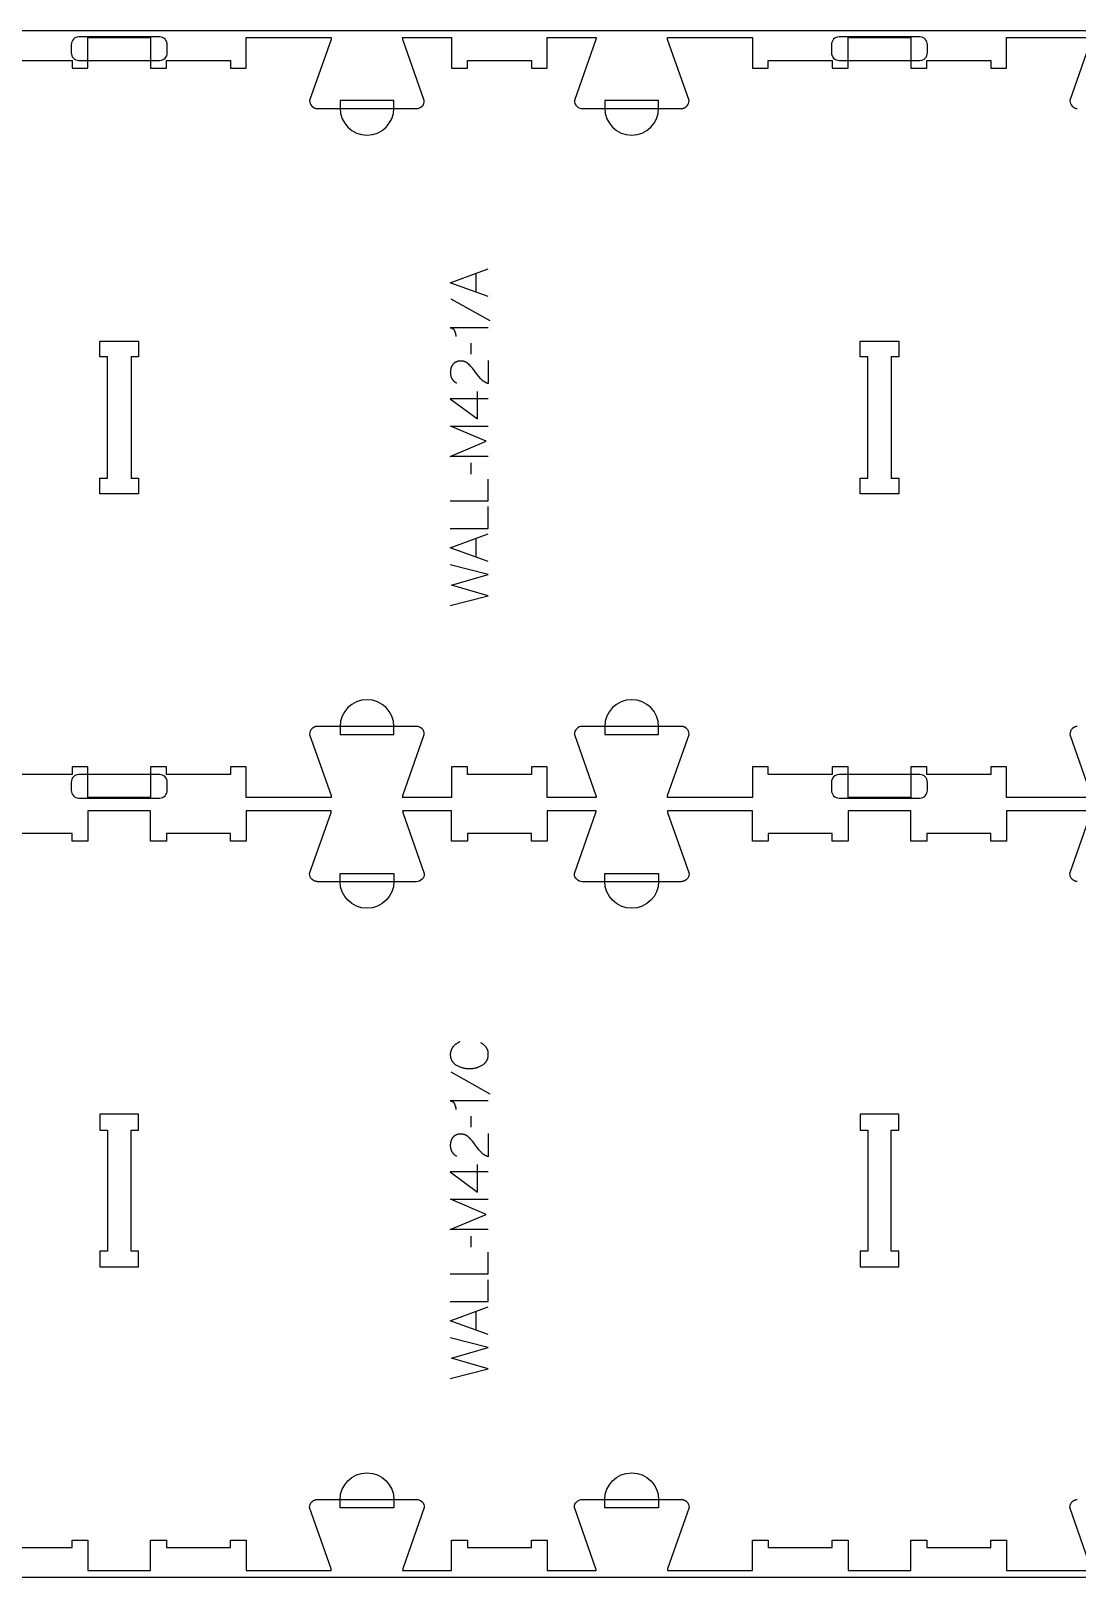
# Model space of a CAD drawing. Extents: x -20252 to -17068, y -27186 to -19593.
# Drawn here: x -18720 to -17894, y -21517 to -20297 of the extents above; entities that cross this region are included whole.
import ezdxf

# ---------------------------------------------------------------- set-up
doc = ezdxf.new("R2010")
doc.units = 0
for name, color, linetype in [('0_SHEET_SPRUCEPLY_2440X122', 1, 'CONTINUOUS'), ('1_ANYTOOL_1MMDEEP_LABELS_S', 2, 'CONTINUOUS'), ('3_ANYTOOL_CUTTHROUGH_INSID', 4, 'CONTINUOUS'), ('4_ANYTOOL_CUTTHROUGH_OUTSI', 5, 'CONTINUOUS'), ('5_ANYTOOL_HALF_MILL_9MM_IN', 3, 'CONTINUOUS')]:
    doc.layers.add(name, color=color, linetype=linetype)

msp = doc.modelspace()

# ---------------------------------------------------------------- linework, layer by layer
at = {"layer": '0_SHEET_SPRUCEPLY_2440X122'}
msp.add_lwpolyline([(-19879.9, -20296.7), (-19879.9, -21516.7), (-17439.9, -21516.7), (-17439.9, -20296.7)], close=True, dxfattribs=at)
at = {"layer": '1_ANYTOOL_1MMDEEP_LABELS_S'}
for points in [[(-18358.6, -20506.4), (-18388.6, -20495.6), (-18358.6, -20484.5)], [(-18368.1, -20503), (-18368.1, -20488.1)], [(-18388.1, -20508.2), (-18357.3, -20525.3)], [(-18358.6, -20530.9), (-18388.6, -20530.9), (-18388.4, -20530.9), (-18388.3, -20530.9), (-18388.2, -20530.9), (-18388, -20531), (-18387.9, -20531), (-18387.7, -20531.1), (-18387.6, -20531.1), (-18387.5, -20531.1), (-18387.3, -20531.2), (-18387.2, -20531.3), (-18387.2, -20531.3), (-18387.1, -20531.3), (-18387, -20531.3), (-18387, -20531.4), (-18386.9, -20531.4), (-18386.9, -20531.4), (-18386.8, -20531.5), (-18386.7, -20531.5), (-18386.7, -20531.6), (-18386.6, -20531.6), (-18386.6, -20531.6), (-18386.5, -20531.7), (-18386.5, -20531.7), (-18386.4, -20531.8), (-18386.4, -20531.8), (-18386.3, -20531.8), (-18386.3, -20531.9), (-18386.2, -20531.9), (-18386.2, -20532), (-18386.1, -20532), (-18386.1, -20532.1), (-18386, -20532.1), (-18385.9, -20532.2), (-18385.8, -20532.3), (-18385.8, -20532.5), (-18385.7, -20532.6), (-18385.6, -20532.7), (-18385.5, -20532.8), (-18385.5, -20532.9), (-18385.4, -20533.1), (-18385.3, -20533.2), (-18385.3, -20533.3), (-18385.2, -20533.5), (-18385.1, -20533.8), (-18385, -20534.1), (-18384.9, -20534.3), (-18384.8, -20534.6), (-18384.7, -20534.9), (-18384.6, -20535.2), (-18384.5, -20535.5), (-18384.5, -20535.7), (-18384.4, -20536), (-18384.4, -20536.3), (-18384.3, -20536.5), (-18384.3, -20536.8), (-18384.3, -20537.1), (-18384.2, -20537.3), (-18384.2, -20537.6), (-18384.2, -20537.9)], [(-18372.4, -20543), (-18372.4, -20551.8)], [(-18358.6, -20556.7), (-18358.6, -20575), (-18359.1, -20574.9), (-18359.3, -20574.8), (-18359.5, -20574.7), (-18359.8, -20574.6), (-18360, -20574.5), (-18360.2, -20574.4), (-18360.4, -20574.3), (-18360.6, -20574.2), (-18360.8, -20574.1), (-18361, -20574), (-18361.2, -20573.9), (-18361.4, -20573.8), (-18361.6, -20573.7), (-18361.8, -20573.6), (-18362, -20573.4), (-18362.2, -20573.3), (-18362.4, -20573.2), (-18362.6, -20573), (-18362.8, -20572.9), (-18363, -20572.8), (-18363.1, -20572.6), (-18363.3, -20572.5), (-18363.5, -20572.3), (-18363.7, -20572.2), (-18363.8, -20572), (-18364, -20571.8), (-18364.2, -20571.7), (-18364.3, -20571.5), (-18364.5, -20571.3), (-18364.8, -20571), (-18366, -20569.5), (-18367.2, -20568), (-18368.4, -20566.5), (-18369.5, -20565), (-18370, -20564.2), (-18370.6, -20563.5), (-18371.2, -20562.8), (-18371.8, -20562.1), (-18372.4, -20561.4), (-18373, -20560.8), (-18373.6, -20560.1), (-18374.2, -20559.5), (-18374.4, -20559.4), (-18374.5, -20559.3), (-18374.7, -20559.1), (-18374.8, -20559), (-18375, -20558.9), (-18375.2, -20558.7), (-18375.3, -20558.6), (-18375.5, -20558.5), (-18375.7, -20558.4), (-18375.9, -20558.3), (-18376, -20558.2), (-18376.2, -20558.1), (-18376.4, -20558), (-18376.6, -20557.9), (-18376.8, -20557.9), (-18377, -20557.8), (-18377.2, -20557.7), (-18377.4, -20557.6), (-18377.6, -20557.6), (-18377.8, -20557.5), (-18378, -20557.5), (-18378.2, -20557.4), (-18378.4, -20557.4), (-18378.6, -20557.3), (-18378.8, -20557.3), (-18379, -20557.3), (-18379.2, -20557.2), (-18379.4, -20557.2), (-18379.7, -20557.2), (-18379.9, -20557.2), (-18380.1, -20557.2), (-18380.3, -20557.2), (-18380.6, -20557.2), (-18380.8, -20557.2), (-18381.1, -20557.2), (-18381.3, -20557.2), (-18381.5, -20557.2), (-18381.8, -20557.3), (-18382, -20557.3), (-18382.2, -20557.3), (-18382.4, -20557.4), (-18382.7, -20557.4), (-18382.9, -20557.5), (-18383.1, -20557.5), (-18383.3, -20557.6), (-18383.5, -20557.7), (-18383.7, -20557.7), (-18383.9, -20557.8), (-18384.1, -20557.9), (-18384.2, -20558), (-18384.4, -20558.1), (-18384.6, -20558.2), (-18384.8, -20558.3), (-18385, -20558.4), (-18385.1, -20558.5), (-18385.3, -20558.6), (-18385.4, -20558.7), (-18385.6, -20558.9), (-18385.8, -20559), (-18385.9, -20559.1), (-18386, -20559.3), (-18386.2, -20559.4), (-18386.3, -20559.6), (-18386.5, -20559.7), (-18386.6, -20559.9), (-18386.7, -20560), (-18386.8, -20560.2), (-18386.9, -20560.4), (-18387.1, -20560.5), (-18387.2, -20560.7), (-18387.3, -20560.9), (-18387.4, -20561.1), (-18387.5, -20561.2), (-18387.6, -20561.4), (-18387.7, -20561.6), (-18387.7, -20561.8), (-18387.8, -20562), (-18387.9, -20562.2), (-18388, -20562.4), (-18388, -20562.6), (-18388.1, -20562.8), (-18388.2, -20563), (-18388.2, -20563.2), (-18388.3, -20563.4), (-18388.3, -20563.6), (-18388.3, -20563.8), (-18388.4, -20564), (-18388.4, -20564.3), (-18388.5, -20564.5), (-18388.5, -20564.7), (-18388.5, -20564.9), (-18388.5, -20565.2), (-18388.5, -20565.4), (-18388.5, -20565.6), (-18388.6, -20566.1), (-18388.5, -20566.5), (-18388.5, -20566.8), (-18388.5, -20567.2), (-18388.5, -20567.5), (-18388.4, -20567.9), (-18388.4, -20568.2), (-18388.3, -20568.5), (-18388.2, -20568.8), (-18388.2, -20569.2), (-18388.1, -20569.3), (-18388.1, -20569.5), (-18388, -20569.6), (-18388, -20569.8), (-18387.9, -20569.9), (-18387.8, -20570.1), (-18387.8, -20570.2), (-18387.7, -20570.4), (-18387.6, -20570.5), (-18387.6, -20570.6), (-18387.5, -20570.8), (-18387.4, -20570.9), (-18387.4, -20571), (-18387.3, -20571.2), (-18387.2, -20571.3), (-18387.1, -20571.4), (-18387, -20571.6), (-18386.9, -20571.7), (-18386.9, -20571.8), (-18386.8, -20571.9), (-18386.7, -20572.1), (-18386.6, -20572.2), (-18386.5, -20572.3), (-18386.4, -20572.4), (-18386.3, -20572.5), (-18386.1, -20572.7), (-18386, -20572.8), (-18385.9, -20572.9), (-18385.8, -20573), (-18385.7, -20573.1), (-18385.6, -20573.2), (-18385.4, -20573.3), (-18385.2, -20573.5), (-18384.9, -20573.7), (-18384.7, -20573.9), (-18384.4, -20574.1), (-18384.1, -20574.3), (-18383.8, -20574.4), (-18383.5, -20574.6)], [(-18367.2, -20602.9), (-18367.2, -20581.1)], [(-18358.6, -20586.9), (-18388.6, -20586.9), (-18367.2, -20602.9)], [(-18358.6, -20632.5), (-18388.6, -20632.5), (-18360.2, -20620.5), (-18388.4, -20608.5), (-18358.6, -20608.5)], [(-18372.4, -20637.6), (-18372.4, -20646.4)], [(-18388.6, -20667.4), (-18358.6, -20667.4), (-18358.6, -20650.3)], [(-18388.6, -20689.2), (-18358.6, -20689.2), (-18358.6, -20672.1)], [(-18358.6, -20715.4), (-18388.6, -20704.5), (-18358.6, -20693.5)], [(-18368.1, -20711.9), (-18368.1, -20697)], [(-18388.6, -20750.1), (-18358.6, -20742.4), (-18387.7, -20734), (-18358.6, -20725.5), (-18388.6, -20718)], [(-18381.1, -21094.5), (-18381.5, -21094.7), (-18381.9, -21094.9), (-18382.3, -21095), (-18382.6, -21095.2), (-18383, -21095.4), (-18383.4, -21095.6), (-18383.7, -21095.9), (-18384, -21096.1), (-18384.4, -21096.3), (-18384.7, -21096.6), (-18385, -21096.8), (-18385.3, -21097.1), (-18385.6, -21097.4), (-18385.9, -21097.7), (-18386.2, -21098), (-18386.5, -21098.3), (-18386.6, -21098.4), (-18386.7, -21098.6), (-18386.8, -21098.8), (-18387, -21098.9), (-18387.1, -21099.1), (-18387.2, -21099.3), (-18387.3, -21099.4), (-18387.4, -21099.6), (-18387.5, -21099.8), (-18387.6, -21099.9), (-18387.7, -21100.1), (-18387.7, -21100.3), (-18387.8, -21100.5), (-18387.9, -21100.7), (-18388, -21100.9), (-18388, -21101.1), (-18388.1, -21101.2), (-18388.2, -21101.4), (-18388.2, -21101.6), (-18388.3, -21101.8), (-18388.3, -21102), (-18388.4, -21102.2), (-18388.4, -21102.4), (-18388.4, -21102.6), (-18388.5, -21102.9), (-18388.5, -21103.1), (-18388.5, -21103.3), (-18388.5, -21103.5), (-18388.6, -21103.7), (-18388.6, -21103.9), (-18388.6, -21104.2), (-18388.6, -21104.4), (-18388.6, -21104.7), (-18388.6, -21105.1), (-18388.5, -21105.4), (-18388.5, -21105.7), (-18388.5, -21106), (-18388.4, -21106.4), (-18388.4, -21106.7), (-18388.3, -21107), (-18388.2, -21107.3), (-18388.1, -21107.6), (-18388, -21107.9), (-18387.9, -21108.1), (-18387.8, -21108.4), (-18387.7, -21108.6), (-18387.7, -21108.7), (-18387.6, -21108.8), (-18387.5, -21109), (-18387.5, -21109.1), (-18387.4, -21109.2), (-18387.3, -21109.4), (-18387.3, -21109.5), (-18387.2, -21109.6), (-18387.1, -21109.7), (-18387, -21109.9), (-18386.9, -21110), (-18386.8, -21110.1), (-18386.7, -21110.2), (-18386.6, -21110.5), (-18386.4, -21110.7), (-18386.2, -21110.9), (-18385.9, -21111.1), (-18385.7, -21111.4), (-18385.5, -21111.6), (-18385.2, -21111.8), (-18385, -21112), (-18384.7, -21112.2), (-18384.5, -21112.4), (-18384.2, -21112.5), (-18383.9, -21112.7), (-18383.3, -21113.1), (-18382.7, -21113.4), (-18382.1, -21113.7), (-18381.5, -21113.9), (-18380.9, -21114.2), (-18380.2, -21114.4), (-18379.6, -21114.6), (-18379, -21114.8), (-18378.3, -21115), (-18377.7, -21115.1), (-18377, -21115.2), (-18376.3, -21115.3), (-18375.6, -21115.4), (-18375, -21115.5), (-18374.3, -21115.5), (-18373.6, -21115.5), (-18372.9, -21115.5), (-18372.2, -21115.5), (-18371.5, -21115.4), (-18370.8, -21115.3), (-18370.2, -21115.2), (-18369.5, -21115.1), (-18368.8, -21115), (-18368.5, -21114.9), (-18368.2, -21114.8), (-18367.9, -21114.7), (-18367.6, -21114.6), (-18367.2, -21114.5), (-18366.9, -21114.4), (-18366.6, -21114.3), (-18366.3, -21114.2), (-18365.7, -21113.9), (-18365.1, -21113.6), (-18364.5, -21113.3), (-18363.9, -21113), (-18363.3, -21112.7), (-18363, -21112.5), (-18362.7, -21112.3), (-18362.4, -21112.1), (-18362.2, -21111.9), (-18361.9, -21111.7), (-18361.7, -21111.5), (-18361.4, -21111.3), (-18361.2, -21111.1), (-18361, -21110.8), (-18360.8, -21110.6), (-18360.6, -21110.4), (-18360.5, -21110.2), (-18360.4, -21110.1), (-18360.3, -21110), (-18360.2, -21109.9), (-18360.1, -21109.7), (-18360.1, -21109.6), (-18360, -21109.5), (-18359.9, -21109.4), (-18359.8, -21109.2), (-18359.7, -21109.1), (-18359.7, -21109), (-18359.6, -21108.8), (-18359.5, -21108.5), (-18359.4, -21108.3), (-18359.2, -21108), (-18359.1, -21107.7), (-18359, -21107.4), (-18358.9, -21107.1), (-18358.9, -21106.7), (-18358.8, -21106.4), (-18358.7, -21106.1), (-18358.7, -21105.8), (-18358.6, -21105.4), (-18358.6, -21105.1), (-18358.6, -21104.7), (-18358.6, -21104.4), (-18358.6, -21104), (-18358.6, -21103.7), (-18358.6, -21103.3), (-18358.6, -21103.1), (-18358.6, -21102.9), (-18358.7, -21102.7), (-18358.7, -21102.6), (-18358.7, -21102.4), (-18358.7, -21102.2), (-18358.8, -21102), (-18358.8, -21101.9), (-18358.8, -21101.7), (-18358.9, -21101.5), (-18358.9, -21101.4), (-18359, -21101.2), (-18359, -21101), (-18359.1, -21100.9), (-18359.2, -21100.7), (-18359.2, -21100.5), (-18359.3, -21100.4), (-18359.3, -21100.2), (-18359.4, -21100.1), (-18359.5, -21099.9), (-18359.6, -21099.8), (-18359.7, -21099.6), (-18359.7, -21099.5), (-18359.8, -21099.4), (-18359.9, -21099.2), (-18360, -21099.1), (-18360.1, -21098.9), (-18360.2, -21098.8), (-18360.4, -21098.5), (-18360.6, -21098.3), (-18360.8, -21098), (-18361.1, -21097.8), (-18361.3, -21097.5), (-18361.6, -21097.3), (-18361.8, -21097.1), (-18362.1, -21096.8), (-18362.3, -21096.6), (-18362.6, -21096.4), (-18362.9, -21096.2), (-18363.2, -21096), (-18363.5, -21095.8), (-18363.8, -21095.6), (-18364.1, -21095.4), (-18364.4, -21095.2)], [(-18388.1, -21118.1), (-18357.3, -21135.3)], [(-18358.6, -21140.9), (-18388.6, -21140.9), (-18388.5, -21140.9), (-18388.3, -21140.9), (-18388.2, -21140.9), (-18388, -21141), (-18387.9, -21141), (-18387.8, -21141), (-18387.6, -21141.1), (-18387.5, -21141.1), (-18387.4, -21141.2), (-18387.2, -21141.2), (-18387.2, -21141.3), (-18387.1, -21141.3), (-18387.1, -21141.3), (-18387, -21141.4), (-18386.9, -21141.4), (-18386.9, -21141.4), (-18386.8, -21141.5), (-18386.8, -21141.5), (-18386.7, -21141.5), (-18386.7, -21141.6), (-18386.6, -21141.6), (-18386.5, -21141.7), (-18386.5, -21141.7), (-18386.4, -21141.7), (-18386.4, -21141.8), (-18386.3, -21141.8), (-18386.3, -21141.9), (-18386.2, -21141.9), (-18386.2, -21142), (-18386.1, -21142), (-18386.1, -21142.1), (-18386, -21142.1), (-18386, -21142.2), (-18385.9, -21142.3), (-18385.8, -21142.4), (-18385.7, -21142.5), (-18385.6, -21142.7), (-18385.5, -21142.8), (-18385.5, -21142.9), (-18385.4, -21143), (-18385.3, -21143.2), (-18385.3, -21143.3), (-18385.2, -21143.5), (-18385.1, -21143.8), (-18385, -21144), (-18384.9, -21144.3), (-18384.8, -21144.6), (-18384.7, -21144.9), (-18384.6, -21145.2), (-18384.6, -21145.4), (-18384.5, -21145.7), (-18384.4, -21146), (-18384.4, -21146.3), (-18384.3, -21146.5), (-18384.3, -21146.8), (-18384.3, -21147.1), (-18384.3, -21147.3), (-18384.3, -21147.6), (-18384.2, -21147.8)], [(-18372.5, -21153), (-18372.4, -21161.8)], [(-18358.6, -21166.7), (-18358.7, -21185), (-18359.1, -21184.8), (-18359.3, -21184.8), (-18359.6, -21184.7), (-18359.8, -21184.6), (-18360, -21184.5), (-18360.2, -21184.4), (-18360.4, -21184.3), (-18360.6, -21184.2), (-18360.8, -21184.1), (-18361.1, -21184), (-18361.3, -21183.9), (-18361.5, -21183.8), (-18361.7, -21183.7), (-18361.8, -21183.5), (-18362, -21183.4), (-18362.2, -21183.3), (-18362.4, -21183.2), (-18362.6, -21183), (-18362.8, -21182.9), (-18363, -21182.7), (-18363.2, -21182.6), (-18363.3, -21182.5), (-18363.5, -21182.3), (-18363.7, -21182.1), (-18363.8, -21182), (-18364, -21181.8), (-18364.2, -21181.6), (-18364.3, -21181.5), (-18364.5, -21181.3), (-18364.8, -21180.9), (-18366, -21179.5), (-18367.2, -21178), (-18368.4, -21176.5), (-18369.5, -21174.9), (-18370.1, -21174.2), (-18370.6, -21173.5), (-18371.2, -21172.7), (-18371.8, -21172.1), (-18372.4, -21171.4), (-18373, -21170.7), (-18373.6, -21170.1), (-18374.2, -21169.5), (-18374.4, -21169.4), (-18374.5, -21169.2), (-18374.7, -21169.1), (-18374.9, -21169), (-18375, -21168.8), (-18375.2, -21168.7), (-18375.4, -21168.6), (-18375.5, -21168.5), (-18375.7, -21168.4), (-18375.9, -21168.3), (-18376.1, -21168.2), (-18376.2, -21168.1), (-18376.4, -21168), (-18376.6, -21167.9), (-18376.8, -21167.8), (-18377, -21167.8), (-18377.2, -21167.7), (-18377.4, -21167.6), (-18377.6, -21167.6), (-18377.8, -21167.5), (-18378, -21167.4), (-18378.2, -21167.4), (-18378.4, -21167.4), (-18378.6, -21167.3), (-18378.8, -21167.3), (-18379, -21167.2), (-18379.2, -21167.2), (-18379.5, -21167.2), (-18379.7, -21167.2), (-18379.9, -21167.2), (-18380.1, -21167.2), (-18380.3, -21167.2), (-18380.6, -21167.2), (-18380.8, -21167.2), (-18381.1, -21167.2), (-18381.3, -21167.2), (-18381.6, -21167.2), (-18381.8, -21167.3), (-18382, -21167.3), (-18382.2, -21167.3), (-18382.5, -21167.4), (-18382.7, -21167.4), (-18382.9, -21167.5), (-18383.1, -21167.5), (-18383.3, -21167.6), (-18383.5, -21167.6), (-18383.7, -21167.7), (-18383.9, -21167.8), (-18384.1, -21167.9), (-18384.3, -21168), (-18384.5, -21168.1), (-18384.6, -21168.2), (-18384.8, -21168.3), (-18385, -21168.4), (-18385.1, -21168.5), (-18385.3, -21168.6), (-18385.5, -21168.7), (-18385.6, -21168.8), (-18385.8, -21169), (-18385.9, -21169.1), (-18386.1, -21169.2), (-18386.2, -21169.4), (-18386.3, -21169.5), (-18386.5, -21169.7), (-18386.6, -21169.9), (-18386.7, -21170), (-18386.9, -21170.2), (-18387, -21170.3), (-18387.1, -21170.5), (-18387.2, -21170.7), (-18387.3, -21170.9), (-18387.4, -21171), (-18387.5, -21171.2), (-18387.6, -21171.4), (-18387.7, -21171.6), (-18387.8, -21171.8), (-18387.8, -21172), (-18387.9, -21172.2), (-18388, -21172.4), (-18388.1, -21172.6), (-18388.1, -21172.8), (-18388.2, -21173), (-18388.2, -21173.2), (-18388.3, -21173.4), (-18388.3, -21173.6), (-18388.4, -21173.8), (-18388.4, -21174), (-18388.4, -21174.2), (-18388.5, -21174.5), (-18388.5, -21174.7), (-18388.5, -21174.9), (-18388.5, -21175.1), (-18388.6, -21175.4), (-18388.6, -21175.6), (-18388.6, -21176.1), (-18388.6, -21176.4), (-18388.6, -21176.8), (-18388.5, -21177.2), (-18388.5, -21177.5), (-18388.5, -21177.8), (-18388.4, -21178.2), (-18388.3, -21178.5), (-18388.3, -21178.8), (-18388.2, -21179.1), (-18388.1, -21179.3), (-18388.1, -21179.4), (-18388, -21179.6), (-18388, -21179.8), (-18387.9, -21179.9), (-18387.9, -21180), (-18387.8, -21180.2), (-18387.7, -21180.3), (-18387.7, -21180.5), (-18387.6, -21180.6), (-18387.5, -21180.8), (-18387.5, -21180.9), (-18387.4, -21181), (-18387.3, -21181.2), (-18387.2, -21181.3), (-18387.1, -21181.4), (-18387.1, -21181.5), (-18387, -21181.7), (-18386.9, -21181.8), (-18386.8, -21181.9), (-18386.7, -21182), (-18386.6, -21182.2), (-18386.5, -21182.3), (-18386.4, -21182.4), (-18386.3, -21182.5), (-18386.2, -21182.6), (-18386.1, -21182.7), (-18385.9, -21182.9), (-18385.8, -21183), (-18385.7, -21183.1), (-18385.6, -21183.2), (-18385.5, -21183.3), (-18385.2, -21183.5), (-18384.9, -21183.7), (-18384.7, -21183.9), (-18384.4, -21184.1), (-18384.1, -21184.2), (-18383.8, -21184.4), (-18383.5, -21184.6)], [(-18367.2, -21212.9), (-18367.2, -21191.1)], [(-18358.6, -21196.9), (-18388.6, -21196.9), (-18367.2, -21212.9)], [(-18358.6, -21242.5), (-18388.6, -21242.5), (-18360.2, -21230.5), (-18388.4, -21218.5), (-18358.6, -21218.5)], [(-18372.5, -21247.6), (-18372.4, -21256.4)], [(-18388.6, -21277.4), (-18358.6, -21277.4), (-18358.6, -21260.3)], [(-18388.6, -21299.2), (-18358.6, -21299.2), (-18358.6, -21282.1)], [(-18358.6, -21325.4), (-18388.6, -21314.5), (-18358.6, -21303.5)], [(-18368.1, -21321.9), (-18368.1, -21307)], [(-18388.6, -21360.1), (-18358.6, -21352.4), (-18387.7, -21344), (-18358.6, -21335.5), (-18388.6, -21328)]]:
    msp.add_lwpolyline(points, dxfattribs=at)
at = {"layer": '3_ANYTOOL_CUTTHROUGH_INSID', "color": 4}
for points in [[(-18664.9, -20541.5), (-18634.6, -20541.5), (-18634.6, -20554), (-18640.6, -20554), (-18640.6, -20649.5), (-18634.6, -20649.5), (-18634.6, -20662), (-18665.1, -20662), (-18665.1, -20649.5), (-18659.1, -20649.5), (-18659.1, -20554), (-18665.1, -20554), (-18665.1, -20541.5)], [(-18064.9, -20541.5), (-18034.6, -20541.5), (-18034.6, -20554), (-18040.6, -20554), (-18040.6, -20649.5), (-18034.6, -20649.5), (-18034.6, -20662), (-18065.1, -20662), (-18065.1, -20649.5), (-18059.1, -20649.5), (-18059.1, -20554), (-18065.1, -20554), (-18065.1, -20541.5)], [(-18664.9, -21272), (-18634.6, -21272), (-18634.6, -21259.5), (-18640.6, -21259.5), (-18640.6, -21164), (-18634.6, -21164), (-18634.6, -21151.5), (-18665.1, -21151.5), (-18665.1, -21164), (-18659.1, -21164), (-18659.1, -21259.5), (-18665.1, -21259.5), (-18665.1, -21272)], [(-18064.9, -21272), (-18034.6, -21272), (-18034.6, -21259.5), (-18040.6, -21259.5), (-18040.6, -21164), (-18034.6, -21164), (-18034.6, -21151.5), (-18065.1, -21151.5), (-18065.1, -21164), (-18059.1, -21164), (-18059.1, -21259.5), (-18065.1, -21259.5), (-18065.1, -21272)]]:
    msp.add_lwpolyline(points, close=True, dxfattribs=at)
at = {"layer": '4_ANYTOOL_CUTTHROUGH_OUTSI', "color": 5}
for points in [[(-18737.6, -20320), (-18687.1, -20320), (-18687.1, -20326), (-18674.6, -20326), (-18674.6, -20302), (-18625.1, -20302), (-18625.1, -20326), (-18612.6, -20326), (-18612.6, -20320), (-18562.1, -20320), (-18562.1, -20326), (-18549.6, -20326), (-18549.6, -20302), (-18482.5, -20302), (-18482.5, -20302, -0.061485), (-18482.7, -20303.4), (-18499.6, -20351.6), (-18499.6, -20351.7), (-18499.6, -20351.7), (-18499.6, -20351.7, 0.198912), (-18497.8, -20356.1), (-18497.7, -20356.2), (-18497.5, -20356.3), (-18497.4, -20356.4), (-18497.3, -20356.5), (-18497.2, -20356.6), (-18497.1, -20356.7), (-18497, -20356.8), (-18496.8, -20356.9), (-18496.7, -20357), (-18496.6, -20357.1), (-18496.4, -20357.1), (-18496.3, -20357.2), (-18496.2, -20357.3), (-18496, -20357.4), (-18495.9, -20357.4), (-18495.7, -20357.5), (-18495.6, -20357.5), (-18495.4, -20357.6), (-18495.3, -20357.7), (-18495.2, -20357.7), (-18495, -20357.7), (-18494.9, -20357.8), (-18494.7, -20357.8), (-18494.6, -20357.8), (-18494.4, -20357.9), (-18494.3, -20357.9), (-18494.1, -20357.9), (-18493.9, -20357.9), (-18493.8, -20357.9), (-18493.6, -20358), (-18493.5, -20358), (-18493.3, -20358), (-18415.3, -20358, 0.414214), (-18409.1, -20351.7), (-18409.1, -20351.7), (-18409.1, -20351.6), (-18426, -20303.4), (-18426, -20303.4, -0.061485), (-18426.2, -20302), (-18387.6, -20302), (-18387.6, -20326), (-18375.1, -20326), (-18375.1, -20320), (-18324.6, -20320), (-18324.6, -20326), (-18312.1, -20326), (-18312.1, -20302), (-18273.5, -20302), (-18273.5, -20302, -0.061485), (-18273.8, -20303.4), (-18290.7, -20351.6), (-18290.7, -20351.7), (-18290.7, -20351.7), (-18290.7, -20351.7, 0.414214), (-18284.4, -20358), (-18206.4, -20358), (-18206.3, -20358), (-18206.1, -20358), (-18206, -20357.9), (-18205.8, -20357.9), (-18205.7, -20357.9), (-18205.5, -20357.9), (-18205.4, -20357.9), (-18205.2, -20357.8), (-18205.1, -20357.8), (-18204.9, -20357.8), (-18204.8, -20357.7), (-18204.6, -20357.7), (-18204.5, -20357.7), (-18204.3, -20357.6), (-18204.2, -20357.5), (-18204, -20357.5), (-18203.9, -20357.4), (-18203.8, -20357.4), (-18203.6, -20357.3), (-18203.5, -20357.2), (-18203.4, -20357.1), (-18203.2, -20357.1), (-18203.1, -20357), (-18203, -20356.9), (-18202.8, -20356.8), (-18202.7, -20356.7), (-18202.6, -20356.6), (-18202.5, -20356.5), (-18202.3, -20356.4), (-18202.2, -20356.3), (-18202.1, -20356.2), (-18202, -20356.1, 0.198912), (-18200.2, -20351.7), (-18200.2, -20351.7), (-18200.2, -20351.6), (-18217.1, -20303.4), (-18217.1, -20303.4, -0.061485), (-18217.3, -20302), (-18150.1, -20302), (-18150.1, -20326), (-18137.6, -20326), (-18137.6, -20320), (-18087.1, -20320), (-18087.1, -20326), (-18074.6, -20326), (-18074.6, -20302), (-18025.1, -20302), (-18025.1, -20326), (-18012.6, -20326), (-18012.6, -20320), (-17962.1, -20320), (-17962.1, -20326), (-17949.6, -20326), (-17949.6, -20302), (-17882.5, -20302)], [(-17882.7, -20303.4), (-17899.6, -20351.6), (-17899.6, -20351.7), (-17899.6, -20351.7), (-17899.6, -20351.7, 0.198912), (-17897.8, -20356.1), (-17897.7, -20356.2), (-17897.5, -20356.3), (-17897.4, -20356.4), (-17897.3, -20356.5), (-17897.2, -20356.6), (-17897.1, -20356.7), (-17897, -20356.8), (-17896.8, -20356.9), (-17896.7, -20357), (-17896.6, -20357.1), (-17896.4, -20357.1), (-17896.3, -20357.2), (-17896.2, -20357.3), (-17896, -20357.4), (-17895.9, -20357.4), (-17895.7, -20357.5), (-17895.6, -20357.5), (-17895.4, -20357.6), (-17895.3, -20357.7), (-17895.2, -20357.7), (-17895, -20357.7), (-17894.9, -20357.8), (-17894.7, -20357.8), (-17894.6, -20357.8), (-17894.4, -20357.9), (-17894.3, -20357.9), (-17894.1, -20357.9), (-17893.9, -20357.9), (-17893.8, -20357.9)], [(-17882.5, -20901.5), (-17899.9, -20901.5), (-17949.6, -20901.5), (-17949.6, -20877.5), (-17962.1, -20877.5), (-17962.1, -20883.5), (-18012.6, -20883.5), (-18012.6, -20877.5), (-18025.1, -20877.5), (-18025.1, -20901.5), (-18074.6, -20901.5), (-18074.6, -20877.5), (-18087.1, -20877.5), (-18087.1, -20883.5), (-18137.6, -20883.5), (-18137.6, -20877.5), (-18150.1, -20877.5), (-18150.1, -20901.5), (-18217.3, -20901.5), (-18217.3, -20901.5, -0.061485), (-18217.1, -20900.1), (-18200.2, -20851.8), (-18200.2, -20851.8), (-18200.2, -20851.7), (-18200.2, -20851.7, 0.198912), (-18202, -20847.3), (-18202.1, -20847.2), (-18202.2, -20847.1), (-18202.3, -20847), (-18202.5, -20846.9), (-18202.6, -20846.8), (-18202.7, -20846.7), (-18202.8, -20846.6), (-18203, -20846.5), (-18203.1, -20846.4), (-18203.2, -20846.4), (-18203.4, -20846.3), (-18203.5, -20846.2), (-18203.6, -20846.1), (-18203.8, -20846.1), (-18203.9, -20846), (-18204, -20845.9), (-18204.2, -20845.9), (-18204.3, -20845.8), (-18204.5, -20845.8), (-18204.6, -20845.7), (-18204.8, -20845.7), (-18204.9, -20845.6), (-18205.1, -20845.6), (-18205.2, -20845.6), (-18205.4, -20845.6), (-18205.5, -20845.5), (-18205.7, -20845.5), (-18205.8, -20845.5), (-18206, -20845.5), (-18206.1, -20845.5), (-18206.3, -20845.5), (-18206.4, -20845.5), (-18284.4, -20845.5, 0.414214), (-18290.7, -20851.7), (-18290.7, -20851.8), (-18290.7, -20851.8), (-18273.8, -20900.1), (-18273.8, -20900.1, -0.061485), (-18273.5, -20901.5), (-18312.1, -20901.5), (-18312.1, -20877.5), (-18324.6, -20877.5), (-18324.6, -20883.5), (-18375.1, -20883.5), (-18375.1, -20877.5), (-18387.6, -20877.5), (-18387.6, -20901.5), (-18426.2, -20901.5), (-18426.2, -20901.5, -0.061485), (-18426, -20900.1), (-18409.1, -20851.8), (-18409.1, -20851.8), (-18409.1, -20851.7), (-18409.1, -20851.7, 0.414214), (-18415.3, -20845.5), (-18493.3, -20845.5), (-18493.5, -20845.5), (-18493.6, -20845.5), (-18493.8, -20845.5), (-18493.9, -20845.5), (-18494.1, -20845.5), (-18494.3, -20845.5), (-18494.4, -20845.6), (-18494.6, -20845.6), (-18494.7, -20845.6), (-18494.9, -20845.6), (-18495, -20845.7), (-18495.2, -20845.7), (-18495.3, -20845.8), (-18495.4, -20845.8), (-18495.6, -20845.9), (-18495.7, -20845.9), (-18495.9, -20846), (-18496, -20846.1), (-18496.2, -20846.1), (-18496.3, -20846.2), (-18496.4, -20846.3), (-18496.6, -20846.4), (-18496.7, -20846.4), (-18496.8, -20846.5), (-18497, -20846.6), (-18497.1, -20846.7), (-18497.2, -20846.8), (-18497.3, -20846.9), (-18497.4, -20847), (-18497.5, -20847.1), (-18497.7, -20847.2), (-18497.8, -20847.3, 0.198912), (-18499.6, -20851.7), (-18499.6, -20851.8), (-18499.6, -20851.8), (-18482.7, -20900.1), (-18482.7, -20900.1, -0.061485), (-18482.5, -20901.5), (-18499.9, -20901.5), (-18549.6, -20901.5), (-18549.6, -20877.5), (-18562.1, -20877.5), (-18562.1, -20883.5), (-18612.6, -20883.5), (-18612.6, -20877.5), (-18625.1, -20877.5), (-18625.1, -20901.5), (-18674.6, -20901.5), (-18674.6, -20877.5), (-18687.1, -20877.5), (-18687.1, -20883.5), (-18737.6, -20883.5)], [(-17893.8, -20845.5), (-17893.9, -20845.5), (-17894.1, -20845.5), (-17894.3, -20845.5), (-17894.4, -20845.6), (-17894.6, -20845.6), (-17894.7, -20845.6), (-17894.9, -20845.6), (-17895, -20845.7), (-17895.2, -20845.7), (-17895.3, -20845.8), (-17895.4, -20845.8), (-17895.6, -20845.9), (-17895.7, -20845.9), (-17895.9, -20846), (-17896, -20846.1), (-17896.2, -20846.1), (-17896.3, -20846.2), (-17896.4, -20846.3), (-17896.6, -20846.4), (-17896.7, -20846.4), (-17896.8, -20846.5), (-17897, -20846.6), (-17897.1, -20846.7), (-17897.2, -20846.8), (-17897.3, -20846.9), (-17897.4, -20847), (-17897.5, -20847.1), (-17897.7, -20847.2), (-17897.8, -20847.3, 0.198912), (-17899.6, -20851.7), (-17899.6, -20851.8), (-17899.6, -20851.8), (-17882.7, -20900.1)], [(-17882.5, -20912), (-17899.9, -20912), (-17949.6, -20912), (-17949.6, -20936), (-17962.1, -20936), (-17962.1, -20930), (-18012.6, -20930), (-18012.6, -20936), (-18025.1, -20936), (-18025.1, -20912), (-18074.6, -20912), (-18074.6, -20936), (-18087.1, -20936), (-18087.1, -20930), (-18137.6, -20930), (-18137.6, -20936), (-18150.1, -20936), (-18150.1, -20912), (-18199.9, -20912), (-18217.3, -20912), (-18217.3, -20912, 0.061485), (-18217.1, -20913.4), (-18200.2, -20961.6), (-18200.2, -20961.7), (-18200.2, -20961.7), (-18200.2, -20961.7, -0.198912), (-18202, -20966.1), (-18202.1, -20966.2), (-18202.2, -20966.3), (-18202.3, -20966.4), (-18202.5, -20966.5), (-18202.6, -20966.6), (-18202.7, -20966.7), (-18202.8, -20966.8), (-18203, -20966.9), (-18203.1, -20967), (-18203.2, -20967.1), (-18203.4, -20967.1), (-18203.5, -20967.2), (-18203.6, -20967.3), (-18203.8, -20967.4), (-18203.9, -20967.4), (-18204, -20967.5), (-18204.2, -20967.5), (-18204.3, -20967.6), (-18204.5, -20967.7), (-18204.6, -20967.7), (-18204.8, -20967.7), (-18204.9, -20967.8), (-18205.1, -20967.8), (-18205.2, -20967.8), (-18205.4, -20967.9), (-18205.5, -20967.9), (-18205.7, -20967.9), (-18205.8, -20967.9), (-18206, -20967.9), (-18206.1, -20968), (-18206.3, -20968), (-18206.4, -20968), (-18284.4, -20968, -0.414214), (-18290.7, -20961.7), (-18290.7, -20961.7), (-18290.7, -20961.6), (-18273.8, -20913.4), (-18273.8, -20913.4, 0.061485), (-18273.5, -20912), (-18312.1, -20912), (-18312.1, -20936), (-18324.6, -20936), (-18324.6, -20930), (-18375.1, -20930), (-18375.1, -20936), (-18387.6, -20936), (-18387.6, -20912), (-18426.2, -20912), (-18426.2, -20912, 0.061485), (-18426, -20913.4), (-18409.1, -20961.6), (-18409.1, -20961.7), (-18409.1, -20961.7), (-18409.1, -20961.7, -0.414214), (-18415.3, -20968), (-18493.3, -20968), (-18493.5, -20968), (-18493.6, -20968), (-18493.8, -20967.9), (-18493.9, -20967.9), (-18494.1, -20967.9), (-18494.3, -20967.9), (-18494.4, -20967.9), (-18494.6, -20967.8), (-18494.7, -20967.8), (-18494.9, -20967.8), (-18495, -20967.7), (-18495.2, -20967.7), (-18495.3, -20967.7), (-18495.4, -20967.6), (-18495.6, -20967.5), (-18495.7, -20967.5), (-18495.9, -20967.4), (-18496, -20967.4), (-18496.2, -20967.3), (-18496.3, -20967.2), (-18496.4, -20967.1), (-18496.6, -20967.1), (-18496.7, -20967), (-18496.8, -20966.9), (-18497, -20966.8), (-18497.1, -20966.7), (-18497.2, -20966.6), (-18497.3, -20966.5), (-18497.4, -20966.4), (-18497.5, -20966.3), (-18497.7, -20966.2), (-18497.8, -20966.1, -0.198912), (-18499.6, -20961.7), (-18499.6, -20961.7), (-18499.6, -20961.6), (-18482.7, -20913.4), (-18482.7, -20913.4, 0.061485), (-18482.5, -20912), (-18499.9, -20912), (-18549.6, -20912), (-18549.6, -20936), (-18562.1, -20936), (-18562.1, -20930), (-18612.6, -20930), (-18612.6, -20936), (-18625.1, -20936), (-18625.1, -20912), (-18674.6, -20912), (-18674.6, -20936), (-18687.1, -20936), (-18687.1, -20930), (-18737.6, -20930)], [(-17893.8, -20967.9), (-17893.9, -20967.9), (-17894.1, -20967.9), (-17894.3, -20967.9), (-17894.4, -20967.9), (-17894.6, -20967.8), (-17894.7, -20967.8), (-17894.9, -20967.8), (-17895, -20967.7), (-17895.2, -20967.7), (-17895.3, -20967.7), (-17895.4, -20967.6), (-17895.6, -20967.5), (-17895.7, -20967.5), (-17895.9, -20967.4), (-17896, -20967.4), (-17896.2, -20967.3), (-17896.3, -20967.2), (-17896.4, -20967.1), (-17896.6, -20967.1), (-17896.7, -20967), (-17896.8, -20966.9), (-17897, -20966.8), (-17897.1, -20966.7), (-17897.2, -20966.6), (-17897.3, -20966.5), (-17897.4, -20966.4), (-17897.5, -20966.3), (-17897.7, -20966.2), (-17897.8, -20966.1, -0.198912), (-17899.6, -20961.7), (-17899.6, -20961.7), (-17899.6, -20961.6), (-17882.7, -20913.4)], [(-18737.6, -21493.5), (-18687.1, -21493.5), (-18687.1, -21487.5), (-18674.6, -21487.5), (-18674.6, -21511.5), (-18625.1, -21511.5), (-18625.1, -21487.5), (-18612.6, -21487.5), (-18612.6, -21493.5), (-18562.1, -21493.5), (-18562.1, -21487.5), (-18549.6, -21487.5), (-18549.6, -21511.5), (-18482.5, -21511.5), (-18482.5, -21511.5, 0.061485), (-18482.7, -21510.1), (-18499.6, -21461.8), (-18499.6, -21461.8), (-18499.6, -21461.7), (-18499.6, -21461.7, -0.198912), (-18497.8, -21457.3), (-18497.7, -21457.2), (-18497.5, -21457.1), (-18497.4, -21457), (-18497.3, -21456.9), (-18497.2, -21456.8), (-18497.1, -21456.7), (-18497, -21456.6), (-18496.8, -21456.5), (-18496.7, -21456.4), (-18496.6, -21456.4), (-18496.4, -21456.3), (-18496.3, -21456.2), (-18496.2, -21456.1), (-18496, -21456.1), (-18495.9, -21456), (-18495.7, -21455.9), (-18495.6, -21455.9), (-18495.4, -21455.8), (-18495.3, -21455.8), (-18495.2, -21455.7), (-18495, -21455.7), (-18494.9, -21455.6), (-18494.7, -21455.6), (-18494.6, -21455.6), (-18494.4, -21455.6), (-18494.3, -21455.5), (-18494.1, -21455.5), (-18493.9, -21455.5), (-18493.8, -21455.5), (-18493.6, -21455.5), (-18493.5, -21455.5), (-18493.3, -21455.5), (-18415.3, -21455.5, -0.414214), (-18409.1, -21461.7), (-18409.1, -21461.8), (-18409.1, -21461.8), (-18426, -21510.1), (-18426, -21510.1, 0.061485), (-18426.2, -21511.5), (-18387.6, -21511.5), (-18387.6, -21487.5), (-18375.1, -21487.5), (-18375.1, -21493.5), (-18324.6, -21493.5), (-18324.6, -21487.5), (-18312.1, -21487.5), (-18312.1, -21511.5), (-18273.5, -21511.5), (-18273.5, -21511.5, 0.061485), (-18273.8, -21510.1), (-18290.7, -21461.8), (-18290.7, -21461.8), (-18290.7, -21461.7), (-18290.7, -21461.7, -0.414214), (-18284.4, -21455.5), (-18206.4, -21455.5), (-18206.3, -21455.5), (-18206.1, -21455.5), (-18206, -21455.5), (-18205.8, -21455.5), (-18205.7, -21455.5), (-18205.5, -21455.5), (-18205.4, -21455.6), (-18205.2, -21455.6), (-18205.1, -21455.6), (-18204.9, -21455.6), (-18204.8, -21455.7), (-18204.6, -21455.7), (-18204.5, -21455.8), (-18204.3, -21455.8), (-18204.2, -21455.9), (-18204, -21455.9), (-18203.9, -21456), (-18203.8, -21456.1), (-18203.6, -21456.1), (-18203.5, -21456.2), (-18203.4, -21456.3), (-18203.2, -21456.4), (-18203.1, -21456.4), (-18203, -21456.5), (-18202.8, -21456.6), (-18202.7, -21456.7), (-18202.6, -21456.8), (-18202.5, -21456.9), (-18202.3, -21457), (-18202.2, -21457.1), (-18202.1, -21457.2), (-18202, -21457.3, -0.198912), (-18200.2, -21461.7), (-18200.2, -21461.8), (-18200.2, -21461.8), (-18217.1, -21510.1), (-18217.1, -21510.1, 0.061485), (-18217.3, -21511.5), (-18150.1, -21511.5), (-18150.1, -21487.5), (-18137.6, -21487.5), (-18137.6, -21493.5), (-18087.1, -21493.5), (-18087.1, -21487.5), (-18074.6, -21487.5), (-18074.6, -21511.5), (-18025.1, -21511.5), (-18025.1, -21487.5), (-18012.6, -21487.5), (-18012.6, -21493.5), (-17962.1, -21493.5), (-17962.1, -21487.5), (-17949.6, -21487.5), (-17949.6, -21511.5), (-17882.5, -21511.5)], [(-17882.7, -21510.1), (-17899.6, -21461.8), (-17899.6, -21461.8), (-17899.6, -21461.7), (-17899.6, -21461.7, -0.198912), (-17897.8, -21457.3), (-17897.7, -21457.2), (-17897.5, -21457.1), (-17897.4, -21457), (-17897.3, -21456.9), (-17897.2, -21456.8), (-17897.1, -21456.7), (-17897, -21456.6), (-17896.8, -21456.5), (-17896.7, -21456.4), (-17896.6, -21456.4), (-17896.4, -21456.3), (-17896.3, -21456.2), (-17896.2, -21456.1), (-17896, -21456.1), (-17895.9, -21456), (-17895.7, -21455.9), (-17895.6, -21455.9), (-17895.4, -21455.8), (-17895.3, -21455.8), (-17895.2, -21455.7), (-17895, -21455.7), (-17894.9, -21455.6), (-17894.7, -21455.6), (-17894.6, -21455.6), (-17894.4, -21455.6), (-17894.3, -21455.5), (-17894.1, -21455.5), (-17893.9, -21455.5), (-17893.8, -21455.5)]]:
    msp.add_lwpolyline(points, format="xyb", dxfattribs=at)
at = {"layer": '5_ANYTOOL_HALF_MILL_9MM_IN', "color": 3}
for points in [[(-18681.8, -20301.5, 0.414214), (-18687.8, -20307.5), (-18687.8, -20314, 0.414214), (-18681.8, -20320), (-18618, -20320, 0.414214), (-18612, -20314), (-18612, -20307.5, 0.414214), (-18618, -20301.5)], [(-18081.8, -20301.5, 0.414214), (-18087.8, -20307.5), (-18087.8, -20314, 0.414214), (-18081.8, -20320), (-18018, -20320, 0.414214), (-18012, -20314), (-18012, -20307.5, 0.414214), (-18018, -20301.5)], [(-18475.6, -20357.7, 1), (-18433.1, -20357.7), (-18433.1, -20357.5), (-18433.1, -20351.5), (-18475.6, -20351.5), (-18475.6, -20357.5), (-18475.6, -20357.7)], [(-18266.7, -20357.7, 1), (-18224.2, -20357.7), (-18224.2, -20357.5), (-18224.2, -20351.5), (-18266.7, -20351.5), (-18266.7, -20357.5), (-18266.7, -20357.7)], [(-18433.1, -20845.7, 1), (-18475.6, -20845.7), (-18475.6, -20846), (-18475.6, -20852), (-18433.1, -20852), (-18433.1, -20846), (-18433.1, -20845.7)], [(-18224.2, -20845.7, 1), (-18266.7, -20845.7), (-18266.7, -20846), (-18266.7, -20852), (-18224.2, -20852), (-18224.2, -20846), (-18224.2, -20845.7)], [(-18681.8, -20883.5, 0.414214), (-18687.8, -20889.5), (-18687.8, -20896, 0.414214), (-18681.8, -20902), (-18618, -20902, 0.414214), (-18612, -20896), (-18612, -20889.5, 0.414214), (-18618, -20883.5)], [(-18081.8, -20883.5, 0.414214), (-18087.8, -20889.5), (-18087.8, -20896, 0.414214), (-18081.8, -20902), (-18018, -20902, 0.414214), (-18012, -20896), (-18012, -20889.5, 0.414214), (-18018, -20883.5)], [(-18433.1, -20967.7, -1), (-18475.6, -20967.7), (-18475.6, -20967.5), (-18475.6, -20961.5), (-18433.1, -20961.5), (-18433.1, -20967.5), (-18433.1, -20967.7)], [(-18224.2, -20967.7, -1), (-18266.7, -20967.7), (-18266.7, -20967.5), (-18266.7, -20961.5), (-18224.2, -20961.5), (-18224.2, -20967.5), (-18224.2, -20967.7)], [(-18475.6, -21455.7, -1), (-18433.1, -21455.7), (-18433.1, -21456), (-18433.1, -21462), (-18475.6, -21462), (-18475.6, -21456), (-18475.6, -21455.7)], [(-18266.7, -21455.7, -1), (-18224.2, -21455.7), (-18224.2, -21456), (-18224.2, -21462), (-18266.7, -21462), (-18266.7, -21456), (-18266.7, -21455.7)]]:
    msp.add_lwpolyline(points, format="xyb", close=True, dxfattribs=at)

doc.saveas('drawing.dxf')
